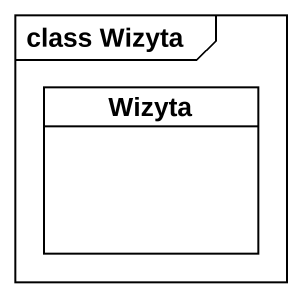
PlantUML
@startuml
mainframe class Wizyta
hide circle
hide empty members
class Wizyta
@enduml
